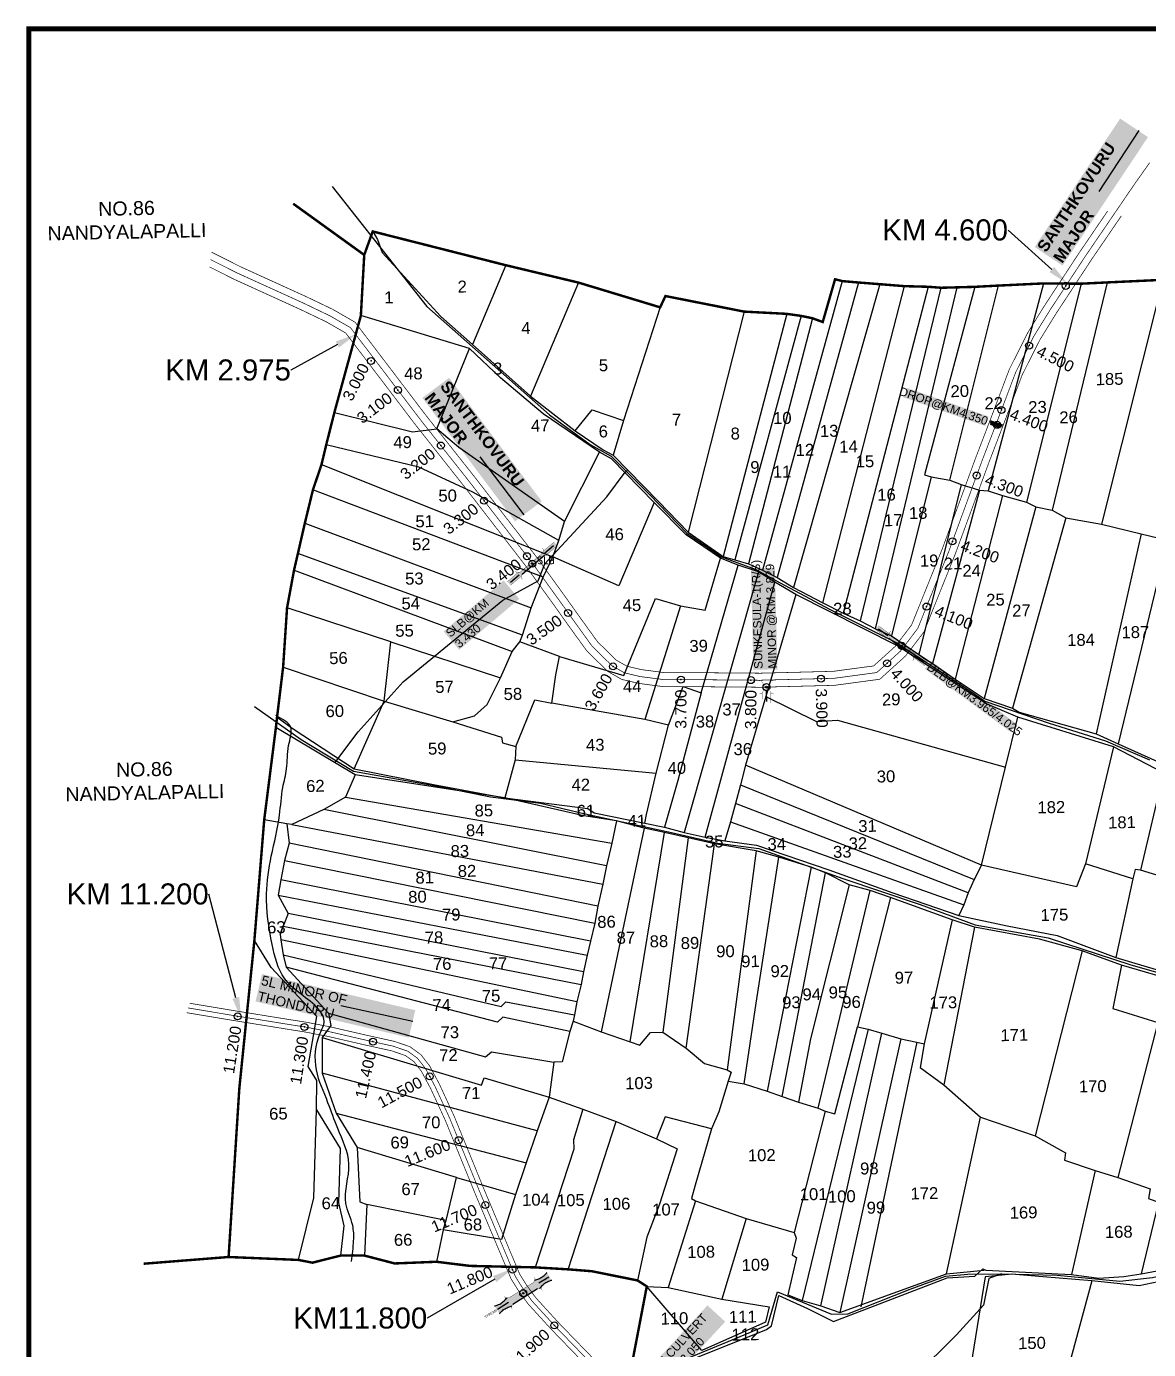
# Model space of a CAD drawing. Header units: inches. Extents: x 197015 to 222185, y 1618675 to 1626724.
# Drawn here: x 197015 to 198616, y 1621386 to 1623272 of the extents above; entities that cross this region are included whole.
import ezdxf
from ezdxf import colors
from ezdxf.entities.mleader import LeaderData, LeaderLine
from ezdxf.enums import TextEntityAlignment as Align
from ezdxf.math import Vec2, Vec3

# ---------------------------------------------------------------- set-up
doc = ezdxf.new("R2010")
doc.units = ezdxf.units.IN
doc.header["$LTSCALE"] = 15
doc.header["$MEASUREMENT"] = 0
doc.header["$PDMODE"] = 32
doc.header["$PDSIZE"] = 10
doc.linetypes.add('ACAD_ISO02W100', pattern=[15, 12, -3])
doc.linetypes.add('HIDDEN2', pattern=[0.1875, 0.125, -0.0625])
for name, color, linetype in [('CANAL1', 7, 'Continuous'), ('CHANAGE', 1, 'Continuous'), ('CS', 134, 'Continuous'), ('PLOT', 7, 'Continuous'), ('PLOT NO', 7, 'Continuous'), ('POINT', 2, 'Continuous'), ('RE REMARKS', 7, 'Continuous'), ('ROAD', 1, 'Continuous'), ('STREAM', 4, 'Continuous'), ('STRUCTURE', 5, 'Continuous'), ('text2', 7, 'Continuous'), ('VILLAGE BOUNDARY', 5, 'Continuous'), ('VILLAGE BOUNDRY', 5, 'Continuous'), ('VILLAGE STONES', 240, 'Continuous')]:
    doc.layers.add(name, color=color, linetype=linetype)
doc.styles.add('section', font='romant.shx', dxfattribs={"height": 2})
doc.styles.get("Standard").update_dxf_attribs({"font": 'arial.ttf'})
doc.dimstyles.get("Standard").update_dxf_attribs({"dimtxt": 0.18, "dimasz": 0.18, "dimexe": 0.18, "dimexo": 0.0625, "dimgap": 0.09, "dimtad": 0, "dimtih": 1, "dimtoh": 1, "dimdec": 4, "dimzin": 0, "dimdsep": 46, "dimtxsty": 'Standard', "dimcen": 0.09, "dimadec": 0, "dimazin": 0, "dimtfac": 1, "dimtdec": 4, "dimtofl": 0, "dimtmove": 0, "dimatfit": 3, "dimfxl": 1, "dimtolj": 1, "dimtzin": 0, "dimarcsym": 0})

# ---------------------------------------------------------------- blocks, each defined once
blk = doc.blocks.new('DROP')
h = blk.add_hatch()
h.set_pattern_fill('ANSI31', color=1, scale=10, angle=45)
h.set_pattern_definition([(90, (-324.4107, -25.7687), (-1.25, 0), [])])
h.paths.add_polyline_path([(-9.9, -4.3), (-13.8, 4.1), (13.8, 4.1), (10.2, -4.3)])
at = {"layer": 'STRUCTURE', "color": 5, "const_width": 0.49}
blk.add_lwpolyline([(-9.9, -4.3), (-13.8, 4.1), (13.8, 4.1), (10.2, -4.3), (-9.9, -4.3)], dxfattribs=at)
at = {"layer": 'STRUCTURE', "color": 5}
blk.add_circle((0, 0), 1.33, dxfattribs=at)
blk = doc.blocks.new('SP')
at = {"layer": 'STRUCTURE'}
h = blk.add_hatch(dxfattribs=at)
h.set_pattern_fill('DASH', color=256, scale=8, style=0)
edge = h.paths.add_edge_path()
edge.add_spline(control_points=[(769825.7, 1706742.1), (769825.3, 1706741.8), (769823.8, 1706740.8), (769820.9, 1706740.3), (769817, 1706739.7), (769811.4, 1706738.9), (769804, 1706739.7), (769798.4, 1706741), (769795.6, 1706741.6)], knot_values=[0, 0, 0, 0, 1.613557, 5.24513, 8.624976, 13.470124, 22.190216, 30.746377, 30.746377, 30.746377, 30.746377], degree=3, periodic=0)
edge.add_line((769795.6, 1706741.6), (769792.6, 1706739.6))
edge.add_line((769792.6, 1706739.6), (769732.6, 1706739.6))
edge.add_line((769732.6, 1706739.6), (769729.6, 1706741.6))
edge.add_spline(control_points=[(769729.6, 1706741.6), (769726.9, 1706740.9), (769721.3, 1706739.5), (769713.9, 1706738.5), (769708.3, 1706739.1), (769704.4, 1706739.6), (769701.5, 1706740), (769700, 1706741), (769699.5, 1706741.3)], knot_values=[0, 0, 0, 0, 8.556161, 17.276253, 22.121402, 25.501247, 29.13282, 30.746377, 30.746377, 30.746377, 30.746377], degree=3, periodic=0)
edge.add_line((769699.5, 1706741.3), (769699.5, 1706722.1))
edge.add_spline(control_points=[(769699.5, 1706722.1), (769700, 1706722.4), (769701.4, 1706723.4), (769704.3, 1706724), (769708.2, 1706724.5), (769713.8, 1706725.3), (769721.2, 1706724.5), (769726.8, 1706723.3), (769729.6, 1706722.6)], knot_values=[0, 0, 0, 0, 1.613557, 5.24513, 8.624976, 13.470124, 22.190216, 30.746377, 30.746377, 30.746377, 30.746377], degree=3, periodic=0)
edge.add_line((769729.6, 1706722.6), (769732.6, 1706724.6))
edge.add_line((769732.6, 1706724.6), (769792.6, 1706724.6))
edge.add_line((769792.6, 1706724.6), (769795.6, 1706722.6))
edge.add_spline(control_points=[(769795.6, 1706722.6), (769798.4, 1706723.3), (769803.9, 1706724.8), (769811.3, 1706725.8), (769817, 1706725.1), (769820.9, 1706724.7), (769823.8, 1706724.2), (769825.2, 1706723.3), (769825.7, 1706723)], knot_values=[0, 0, 0, 0, 8.556161, 17.276253, 22.121402, 25.501247, 29.13282, 30.746377, 30.746377, 30.746377, 30.746377], degree=3, periodic=0)
edge.add_line((769825.7, 1706723), (769825.7, 1706742.1))
h.paths.add_polyline_path([(769764.2, 1706732.1, -1), (769761.1, 1706732.1, -1)], flags=0)
h.paths.add_polyline_path([(769761.1, 1706732.1, 1), (769764.2, 1706732.1, 1)], flags=16)
at = {"layer": 'STRUCTURE', "const_width": 0.628}
for points in [[(769726.6, 1706747.6), (769726.6, 1706743.6), (769732.6, 1706739.6), (769792.6, 1706739.6), (769798.6, 1706743.6), (769798.6, 1706747.6)], [(769726.6, 1706716.6), (769726.6, 1706720.6), (769732.6, 1706724.6), (769792.6, 1706724.6), (769798.6, 1706720.6), (769798.6, 1706716.6)]]:
    blk.add_lwpolyline(points, dxfattribs=at)
at = {"layer": 'STRUCTURE', "color": 3}
blk.add_lwpolyline([(769732.6, 1706724.6), (769792.6, 1706724.6)], dxfattribs=at)
blk.add_lwpolyline([(769732.6, 1706724.6), (769792.6, 1706724.6)], dxfattribs=at)
at = {"layer": 'STRUCTURE', "color": 0}
blk.add_circle((769762.6, 1706732.1), 1.55, dxfattribs=at)
at = {"layer": 'STRUCTURE'}
for points in [[(769699.5, 1706741.3), (769700.9, 1706740.5), (769704.4, 1706739.6), (769707.8, 1706739.2), (769712.6, 1706738.8), (769721.3, 1706739.7), (769729.6, 1706741.6)], [(769825.7, 1706742.1), (769824.3, 1706741.3), (769820.8, 1706740.3), (769817.5, 1706739.8), (769812.7, 1706739.2), (769804, 1706739.9), (769795.6, 1706741.6)], [(769699.5, 1706722.1), (769700.9, 1706723), (769704.4, 1706724), (769707.7, 1706724.5), (769712.5, 1706725), (769721.2, 1706724.4), (769729.6, 1706722.6)], [(769825.7, 1706723), (769824.3, 1706723.8), (769820.8, 1706724.7), (769817.4, 1706725.1), (769812.6, 1706725.5), (769803.9, 1706724.6), (769795.6, 1706722.6)]]:
    blk.add_spline(points, degree=3, dxfattribs=at)
at = {"layer": 'STRUCTURE', "color": 0}
blk.add_text('STREAM', height=5, dxfattribs=at).set_placement((769684.3, 1706732.1), align=Align.MIDDLE_CENTER)
for points in [[(769727.4, 1706732.1), (769700.8, 1706732.1)], [(769824.4, 1706732.1), (769800.5, 1706732.1)]]:
    blk.add_leader(points, dimstyle='Standard', override={"dimasz": 10, "dimgap": 0.09, "dimtad": 0}, dxfattribs=at)
blk = doc.blocks.new('SLB')
at = {"layer": 'STRUCTURE'}
h = blk.add_hatch(dxfattribs=at)
h.set_pattern_fill('DOTS', color=6, scale=20, angle=320.3722, style=0)
h.set_pattern_definition([(320.372247934, (-159.4327, -72.9564), (1.2786241598, 0.5641323054), [0, -1.25])])
h.paths.add_polyline_path([(769699.5, 1706871.1), (769699.5, 1706861.1), (769729.1, 1706861.1), (769732.1, 1706863.1), (769792.1, 1706863.1), (769795.1, 1706861.1), (769824.7, 1706861.1), (769824.7, 1706871.1), (769795.1, 1706871.1), (769792.1, 1706869.1), (769732.1, 1706869.1), (769729.1, 1706871.1)])
at = {"layer": 'STRUCTURE', "color": 6, "const_width": 0.628}
for points in [[(769726.1, 1706877.1), (769726.1, 1706873.1), (769732.1, 1706869.1), (769792.1, 1706869.1), (769798.1, 1706873.1), (769798.1, 1706877.1)], [(769726.1, 1706855.1), (769726.1, 1706859.1), (769732.1, 1706863.1), (769792.1, 1706863.1), (769798.1, 1706859.1), (769798.1, 1706855.1)]]:
    blk.add_lwpolyline(points, dxfattribs=at)
at = {"layer": 'STRUCTURE', "color": 6, "linetype": 'ACAD_ISO02W100', "ltscale": 0.5, "const_width": 0.5}
for points in [[(769699.5, 1706871.1), (769729.1, 1706871.1)], [(769699.5, 1706861.1), (769729.1, 1706861.1)], [(769795.1, 1706871.1), (769824.7, 1706871.1)], [(769795.1, 1706861.1), (769824.7, 1706861.1)]]:
    blk.add_lwpolyline(points, dxfattribs=at)
at = {"layer": 'STRUCTURE', "color": 6}
blk.add_lwpolyline([(769732.1, 1706863.1), (769792.1, 1706863.1)], dxfattribs=at)
blk.add_lwpolyline([(769732.1, 1706863.1), (769792.1, 1706863.1)], dxfattribs=at)
at = {"layer": 'STRUCTURE', "color": 0}
blk.add_circle((769762.1, 1706866.1), 1.24, dxfattribs=at)
for points in [[(769703.8, 1706866), (769726.7, 1706866)], [(769818.6, 1706865.8), (769795.7, 1706865.8)]]:
    blk.add_leader(points, dimstyle='Standard', override={"dimasz": 10, "dimgap": 0.09, "dimtad": 0}, dxfattribs=at)
blk = doc.blocks.new('OT')
at = {"layer": 'STRUCTURE', "color": 190}
for points, const_width in [([(769751.4, 1706595.8), (769729.4, 1706595.8)], 0.5), ([(769751.4, 1706579), (769729.4, 1706579)], 0.5), ([(769775.2, 1706601.8), (769775.2, 1706597.8), (769769.2, 1706593.8), (769761.8, 1706593.8), (769754.4, 1706593.8), (769748.4, 1706597.8), (769748.4, 1706601.8)], 0.5), ([(769748.4, 1706573), (769748.4, 1706577), (769754.4, 1706581), (769761.8, 1706581), (769761.8, 1706581), (769761.8, 1706581), (769769.2, 1706581), (769775.2, 1706577), (769775.2, 1706573)], 0.5), ([(769761.8, 1706593.8), (769761.8, 1706581)], 2.5)]:
    blk.add_lwpolyline(points, dxfattribs=dict(at, const_width=const_width))
at = {"layer": 'STRUCTURE', "color": 0}
blk.add_circle((769761.8, 1706587.4), 1.87, dxfattribs=at)
blk.add_leader([(769732.6, 1706587.4), (769753.8, 1706587.4)], dimstyle='Standard', override={"dimasz": 10, "dimgap": 0.09, "dimtad": 0}, dxfattribs=at)

msp = doc.modelspace()

# ---------------------------------------------------------------- linework, layer by layer
at = {"layer": 'CANAL1', "color": 1, "linetype": 'HIDDEN2', "ltscale": 4, "const_width": 1}
for points in [[(197277.9, 1622939.6), (197316.1, 1622920.4), (197410.5, 1622877.5), (197448, 1622859.5), (197477.5, 1622842.6), (197578.3, 1622710.1), (197646.2, 1622624.2), (197736.5, 1622507.6), (197777.9, 1622450.2), (197797.9, 1622422.2), (197822.5, 1622388.1), (197850.7, 1622360.5), (197868.4, 1622350.4), (197890.9, 1622345.1), (197925, 1622340.7), (197977.6, 1622340.6), (198062.7, 1622339.9), (198167.4, 1622342.6), (198228.4, 1622350.8), (198262.3, 1622381.5), (198286.9, 1622413.7), (198302.8, 1622453.3), (198331.2, 1622523.7), (198378.8, 1622653.3), (198400, 1622708.6), (198426.7, 1622779.1), (198452.5, 1622830.4), (198475.8, 1622868), (198525.7, 1622944), (198596, 1623047), (198617.6, 1623077.5)], [(197245.8, 1621872.7), (197305.5, 1621862.7), (197391, 1621848.9), (197412.8, 1621845.5), (197446.3, 1621839.1), (197500.2, 1621826.6), (197538.3, 1621818.2), (197559.1, 1621811.1), (197573.1, 1621801), (197584.7, 1621786.1), (197598.1, 1621761), (197619.3, 1621715), (197661.9, 1621610.7), (197712.9, 1621489.6), (197722.9, 1621473.7), (197736.6, 1621454.8), (197770.2, 1621418.2), (197873, 1621312.2)]]:
    msp.add_lwpolyline(points, dxfattribs=at)
at = {"layer": 'CANAL1', "color": 200, "const_width": 1}
for points in [[(197276.5, 1622929.1), (197311.8, 1622911.4), (197406.3, 1622868.4), (197443.3, 1622850.7), (197470.7, 1622834.9), (197570.4, 1622703.9), (197638.4, 1622618), (197728.5, 1622501.6), (197769.7, 1622444.4), (197789.7, 1622416.3), (197814.9, 1622381.5), (197844.7, 1622352.4), (197864.7, 1622341), (197889.2, 1622335.3), (197924.3, 1622330.7), (197977.5, 1622330.6), (198062.8, 1622329.9), (198168.2, 1622332.6), (198232.8, 1622341.3), (198269.7, 1622374.7), (198295.7, 1622408.7), (198312.1, 1622449.6), (198340.5, 1622520.1), (198388.2, 1622649.8), (198409.4, 1622705.1), (198435.8, 1622775.1), (198461.3, 1622825.5), (198484.2, 1622862.6), (198534, 1622938.5), (198577.4, 1623002)], [(197279.4, 1622950.1), (197320.4, 1622929.5), (197414.7, 1622886.6), (197452.7, 1622868.4), (197484.2, 1622850.2), (197586.2, 1622716.2), (197654.1, 1622630.4), (197744.5, 1622513.6), (197786, 1622456.1), (197806, 1622428), (197830.1, 1622394.6), (197856.8, 1622368.5), (197872.1, 1622359.8), (197892.7, 1622355), (197925.6, 1622350.7), (197977.6, 1622350.6), (198062.7, 1622349.9), (198166.7, 1622352.6), (198224, 1622360.3), (198254.9, 1622388.3), (198278.1, 1622418.7), (198293.5, 1622457), (198321.9, 1622527.3), (198369.5, 1622656.9), (198390.7, 1622712.2), (198417.5, 1622783.1), (198443.8, 1622835.3), (198467.3, 1622873.3), (198517.4, 1622949.6), (198557.7, 1623008.7)], [(197243.7, 1621865.9), (197304.4, 1621855.8), (197389.9, 1621842), (197411.6, 1621838.6), (197444.9, 1621832.2), (197498.7, 1621819.8), (197536.4, 1621811.5), (197555.9, 1621804.8), (197568.2, 1621796), (197578.8, 1621782.3), (197591.9, 1621757.9), (197612.9, 1621712.3), (197655.4, 1621608), (197706.7, 1621486.4), (197717.1, 1621469.8), (197731.2, 1621450.4), (197765.1, 1621413.4), (197868, 1621307.3)], [(197248, 1621879.4), (197306.6, 1621869.6), (197392.1, 1621855.8), (197414, 1621852.4), (197447.7, 1621845.9), (197501.8, 1621833.5), (197540.2, 1621825), (197562.4, 1621817.4), (197578, 1621806.1), (197590.6, 1621789.9), (197604.4, 1621764.1), (197625.7, 1621717.8), (197668.4, 1621613.4), (197719.1, 1621492.9), (197728.7, 1621477.6), (197742.1, 1621459.3), (197775.3, 1621423), (197878, 1621317.1)]]:
    msp.add_lwpolyline(points, dxfattribs=at)
at = {"layer": 'CS', "color": 3}
for p in [(197316.5, 1621860.6), (197411.9, 1621845.6), (197509.6, 1621824.6), (197590.6, 1621775.1), (197631.9, 1621684.1), (197669.9, 1621591.6), (197708.7, 1621499.5), (197768.5, 1621420.1)]:
    msp.add_point(p, dxfattribs=at)
at = {"layer": 'PLOT'}
for points in [[(197509.3, 1622979.7), (197516.1, 1622968), (197522.9, 1622949.7), (197606.3, 1622858.2), (197651.7, 1622818.5), (197734.4, 1622744.7), (197797.9, 1622695.5), (197838.2, 1622668.2), (197852.5, 1622660.9), (197917.2, 1622594.8), (197959.1, 1622551.1), (198009.2, 1622516.4), (198026, 1622511.7), (198045.4, 1622505.9), (198065.2, 1622496.8), (198086.2, 1622486.2), (198109.4, 1622472.2), (198151.3, 1622450.1), (198180.4, 1622435.3), (198204.7, 1622424.5), (198226.7, 1622413.1), (198249.2, 1622403.1), (198288.5, 1622376.5), (198307.8, 1622363.6), (198340.3, 1622341.4), (198381.6, 1622314), (198421.8, 1622300), (198431.4, 1622294.5), (198541.4, 1622263.3), (198572.9, 1622249.4), (198652.4, 1622213.7)], [(197699, 1622931.6), (197651.7, 1622818.5)], [(197803.1, 1622906.7), (197734.4, 1622744.7)], [(198179.2, 1622908.9), (198065.2, 1622496.8)], [(198202.2, 1622906.9), (198086.2, 1622486.2)], [(198232.9, 1622904.5), (198109.4, 1622472.2)], [(198151.3, 1622450.1), (198267.8, 1622901.7)], [(198301.7, 1622900.8), (198180.4, 1622435.3)], [(198320, 1622899.4), (198204.7, 1622424.5)], [(198226.7, 1622413.1), (198343, 1622900)], [(198368.2, 1622900.7), (198296.6, 1622632.7)], [(198332.5, 1622624.9), (198402, 1622902.5)], [(198466.3, 1622905.6), (198387.1, 1622610.1)], [(198519.9, 1622905.2), (198441.8, 1622593.5)], [(198556.9, 1622907), (198478.6, 1622582.5)], [(198636.4, 1622910.7), (198549.2, 1622562.2)], [(197919.4, 1622871.5), (197867.3, 1622710.3), (197852.5, 1622660.9)], [(198039.2, 1622865.4), (197959.1, 1622551.1)], [(198100.3, 1622862.2), (198009.2, 1622516.4)], [(197482.8, 1622213.7), (197525.7, 1622310.1), (197535.3, 1622394.6), (197691.8, 1622343.2), (197708.4, 1622380.9), (197719, 1622394.4), (197723, 1622404), (197735.5, 1622443.1), (197752.7, 1622486.7), (197766.1, 1622515.6), (197774.7, 1622538.9), (197783, 1622566.3), (197832.6, 1622664.9), (197752.3, 1622719.9), (197691.8, 1622771), (197647.6, 1622812.9), (197492.4, 1622859.7)], [(198120.4, 1622859.3), (198026, 1622511.7)], [(198136.5, 1622856), (198045.4, 1622505.9)], [(197783, 1622566.3), (197632, 1622671.8), (197601, 1622698.1), (197647.6, 1622812.9)], [(197454.6, 1622721.6), (197566, 1622693.8), (197601, 1622698.1)], [(197797.9, 1622695.5), (197822.6, 1622725.3), (197867.3, 1622710.3)], [(197774.7, 1622538.9), (197652.3, 1622607.9), (197575.2, 1622643.6), (197443, 1622675.6)], [(198377.7, 1622076.2), (198412.1, 1622216.1), (198429.7, 1622287.3), (198384.8, 1622306.3), (198257, 1622389.4), (198112.8, 1622462.2), (198082.9, 1622479.9), (198059.5, 1622494.5), (198030.5, 1622504), (198005.5, 1622514.1), (197956.6, 1622547.2), (197910.6, 1622593.2), (197850, 1622655.3), (197832.6, 1622664.9)], [(197436.2, 1622647.2), (197766.1, 1622515.6)], [(198305.8, 1622629.9), (198249.2, 1622403.1)], [(198348.9, 1622618.7), (198288.5, 1622376.5)], [(198296.6, 1622632.7), (198305.8, 1622629.9), (198332.5, 1622624.9), (198348.9, 1622618.7), (198374.8, 1622610.7), (198387.1, 1622610.1), (198407.9, 1622603), (198441.8, 1622593.5), (198455.3, 1622586.9), (198478.6, 1622582.5), (198498.2, 1622571.6), (198549.2, 1622562.2), (198605.8, 1622548.4), (198643.3, 1622539.4)], [(197752.7, 1622486.7), (197424, 1622611.3)], [(198374.8, 1622610.7), (198307.8, 1622363.6)], [(198407.9, 1622603), (198340.3, 1622341.4)], [(197910.6, 1622593.2), (197860.5, 1622474.4), (197766.1, 1622515.6)], [(198455.3, 1622586.9), (198381.6, 1622314)], [(197412.5, 1622563.9), (197735.5, 1622443.1)], [(198498.2, 1622571.6), (198421.8, 1622300)], [(198605.8, 1622548.4), (198541.4, 1622263.3)], [(198643.3, 1622539.4), (198572.9, 1622249.4)], [(197723, 1622404), (197402.6, 1622520.7)], [(197775.7, 1622373.6), (197867.6, 1622346.7), (197912.6, 1622456.4), (197948.5, 1622446), (197983.6, 1622439.7), (198005.5, 1622514.1)], [(197897.7, 1622136), (197899.7, 1622148.6), (197913.6, 1622207.2), (197931.4, 1622275.9), (197952, 1622331.1), (197977.8, 1622321.7), (198030.5, 1622504)], [(197397.1, 1622497), (197708.4, 1622380.9)], [(198059.5, 1622494.5), (197953.4, 1622122.8)], [(197983.6, 1622116.3), (198082.9, 1622479.9)], [(198112.8, 1622462.2), (198070, 1622316.5), (198041.2, 1622218.7), (198033.8, 1622190.7), (198026.9, 1622164.1), (198019.7, 1622138), (198011.6, 1622111)], [(197535.3, 1622394.6), (197387.1, 1622443.1)], [(197948.5, 1622446), (197897.4, 1622283.8)], [(197713.7, 1622245.4), (197740.6, 1622312), (197764.8, 1622307.3), (197770.4, 1622347.7), (197775.7, 1622373.6), (197719, 1622394.4)], [(197381.5, 1622358.7), (197525.7, 1622310.1), (197623.6, 1622280.6), (197693, 1622258.6), (197694.5, 1622250.7), (197713.7, 1622245.4), (197712.7, 1622226.2), (197697.8, 1622172.3)], [(197623.6, 1622280.6), (197654.4, 1622289.1), (197672.6, 1622305.3), (197691.8, 1622343.2)], [(197977.8, 1622321.7), (197944.5, 1622196.9), (197925.5, 1622130.6)], [(198070, 1622316.5), (198142.4, 1622280.8), (198172.2, 1622283.1), (198412.1, 1622216.1)], [(197931.4, 1622275.9), (197897.4, 1622283.8), (197764.8, 1622307.3)], [(197372.8, 1622287), (197394.4, 1622271.6), (197482.8, 1622213.7), (197595.8, 1622191.4), (197697.8, 1622172.3), (197816.3, 1622157.1), (197825.2, 1622150.9), (197897.7, 1622136), (197925.5, 1622130.6), (197953.4, 1622122.8), (197983.6, 1622116.3), (198011.6, 1622111), (198056.9, 1622104.5), (198160, 1622069.6), (198251.5, 1622037), (198345.6, 1622004.6), (198414.3, 1621989.7), (198485.6, 1621975.9), (198569.5, 1621944.4), (198666.8, 1621915.7)], [(199149, 1621970.8), (198954.6, 1622056.7), (198851, 1622115.1), (198800.9, 1622133.2), (198637.6, 1622207.9), (198565.9, 1622245.1), (198429.7, 1622287.3)], [(198789.8, 1621872.1), (198577.4, 1621933.8), (198521.4, 1621954.3), (198460.4, 1621970.7), (198367.9, 1621987.8), (198336, 1621998.1), (198248.1, 1622030.2), (198219.2, 1622040.3), (198189.2, 1622048.4), (198155.3, 1622065.1), (198134.9, 1622073.4), (198088.9, 1622087.4), (198056.2, 1622096.8), (197997, 1622106.4), (197959.1, 1622115), (197925.7, 1622122.8), (197896.4, 1622129), (197857.1, 1622139.2), (197810.4, 1622146.6), (197697.8, 1622172.3), (197484.3, 1622204.8), (197371.2, 1622272.6)], [(198565.9, 1622245.1), (198526.3, 1622078.3)], [(197712.7, 1622226.2), (197913.6, 1622207.2)], [(197484.3, 1622204.8), (197470.7, 1622173.1), (197439.7, 1622155.4), (197393.7, 1622134.4), (197386.6, 1622135), (197354.5, 1622140.8)], [(198377.7, 1622076.2), (198041.2, 1622218.7)], [(198637.6, 1622207.9), (198604.8, 1622069.2)], [(198033.8, 1622190.7), (198367.3, 1622055.9)], [(197470.7, 1622173.1), (197850.4, 1622107.4)], [(198359, 1622037), (198026.9, 1622164.1)], [(197842.9, 1622075.4), (197439.7, 1622155.4)], [(197386.6, 1622135), (197390, 1622107.6), (197383.4, 1622083.1), (197378.2, 1622055.5), (197374.2, 1622033.4), (197388.6, 1622007.5), (197381.4, 1621989.1), (197377.1, 1621978), (197378.4, 1621969.7), (197381.4, 1621948.6), (197385.6, 1621930.6), (197446.2, 1621865.1), (197449.7, 1621847.7), (197437, 1621830.5), (197437.4, 1621779.8), (197457.1, 1621722.5), (197487.2, 1621673.7), (197490.8, 1621596.1), (197501.1, 1621592.3), (197497.6, 1621519.6)], [(197393.7, 1622134.4), (197837.5, 1622049)], [(197857.1, 1622139.2), (197850.4, 1622107.4), (197842.9, 1622075.4), (197837.5, 1622049), (197830.6, 1622017.7), (197826.3, 1621993.6), (197820, 1621967.7), (197815.1, 1621948.1), (197809.9, 1621924.3), (197806.5, 1621906.2), (197800.7, 1621881.3), (197797.4, 1621862.8), (197795.2, 1621853.9), (197790.7, 1621839.3), (197779.5, 1621795.7), (197767.9, 1621795.4), (197760.8, 1621745.5), (197743.8, 1621697.6), (197728.1, 1621651.8), (197712.9, 1621606.5), (197693.2, 1621542.7), (197609.9, 1621556.1), (197600.3, 1621510.8)], [(197896.4, 1622129), (197835.4, 1621838.6)], [(198019.7, 1622138), (198352.4, 1622019.5)], [(197830.6, 1622017.7), (197390, 1622107.6)], [(197876.4, 1621824.4), (197925.7, 1622122.8)], [(197959.1, 1622115), (197923.3, 1621837.9)], [(197956.3, 1621815.5), (197993.9, 1622085.2), (197997, 1622106.4)], [(198056.2, 1622096.8), (198015.2, 1621784.6)], [(197383.4, 1622083.1), (197826.3, 1621993.6)], [(198039.3, 1621764.4), (198056.4, 1621879.7), (198088.9, 1622087.4)], [(198134.9, 1622073.4), (198072, 1621753.8)], [(199169.4, 1621887.7), (199022.4, 1621931.7), (198983.5, 1621944.7), (198964.9, 1621967.7), (198933, 1621978.7), (198932.8, 1621987.4), (198863.1, 1621987.2), (198821.2, 1622002.8), (198604.8, 1622069.2), (198596.8, 1622069.9), (198593.8, 1622056.9), (198526.3, 1622078.3), (198513.5, 1622045.5), (198377.7, 1622076.2), (198367.3, 1622055.9), (198359, 1622037), (198352.4, 1622019.5), (198345.6, 1622004.6)], [(197820, 1621967.7), (197378.2, 1622055.5)], [(198093.4, 1621746.4), (198155.3, 1622065.1)], [(198593.8, 1622056.9), (198569.5, 1621944.4)], [(197374.2, 1622033.4), (197815.1, 1621948.1)], [(198189.2, 1622048.4), (198133.9, 1621828.8), (198116.6, 1621738.5)], [(198144.7, 1621729.9), (198219.2, 1622040.3)], [(198248.1, 1622030.2), (198201.1, 1621845.7)], [(197809.9, 1621924.3), (197388.6, 1622007.5)], [(198336, 1621998.1), (198296.1, 1621821.3)], [(197377.1, 1621978), (197381.4, 1621989.1), (197806.5, 1621906.2)], [(198367.9, 1621987.8), (198324, 1621763.1)], [(197403.5, 1621513.4), (197425.1, 1621602), (197429.1, 1621727.4), (197429.6, 1621769.2), (197417.4, 1621789.1), (197429.8, 1621860.3), (197364.6, 1621930.5), (197340.5, 1621969)], [(197800.7, 1621881.3), (197378.4, 1621969.7)], [(197381.4, 1621948.6), (197692.4, 1621874.9), (197699.4, 1621881.6), (197797.4, 1621862.8)], [(198521.4, 1621954.3), (198454.3, 1621690.5)], [(197790.7, 1621839.3), (197694.7, 1621859.6), (197687.2, 1621852.3), (197385.6, 1621930.6)], [(198577.4, 1621933.8), (198565.4, 1621871.8), (198629.2, 1621851.8), (198696.2, 1621835.4), (198775.8, 1621813.5), (198819.4, 1621798.9), (198833.1, 1621861.4)], [(197446.2, 1621865.1), (197670.3, 1621803), (197678.9, 1621810.3), (197767.9, 1621795.4)], [(197795.2, 1621853.9), (197835.4, 1621838.6), (197876.4, 1621824.4), (197890.6, 1621819.8), (197905.5, 1621837.7), (197923.3, 1621837.9), (197956.3, 1621815.5), (197982.8, 1621793.3), (198015.2, 1621784.6), (198020.9, 1621780.9), (198016.2, 1621768.1), (198039.3, 1621764.4), (198072, 1621753.8), (198093.4, 1621746.4), (198116.6, 1621738.5), (198144.7, 1621729.9), (198154.9, 1621725.4), (198168.4, 1621721.9), (198201.1, 1621845.7), (198215.9, 1621842.3), (198235.8, 1621836.8), (198262.9, 1621828.6), (198285.4, 1621823.9), (198296.1, 1621821.3), (198290.5, 1621787.9), (198324, 1621763.1), (198376.3, 1621717.1), (198454.3, 1621690.5), (198497.6, 1621666.2), (198496, 1621655.6), (198540.2, 1621640.7), (198572.5, 1621631), (198618.2, 1621615), (198616.1, 1621601), (198630.4, 1621595.8), (198605.4, 1621493.5), (198743.2, 1621519.3)], [(198629.2, 1621851.8), (198572.5, 1621631)], [(197437, 1621830.5), (197664.6, 1621762.4), (197668.4, 1621773.2), (197760.8, 1621745.5)], [(198215.9, 1621842.3), (198121.9, 1621455.7)], [(198148.4, 1621448.1), (198235.8, 1621836.8)], [(198262.9, 1621828.6), (198175.7, 1621438.6)], [(198285.4, 1621823.9), (198205.5, 1621446.5)], [(197743.8, 1621697.6), (197437.4, 1621779.8)], [(198016.2, 1621768.1), (198002.9, 1621724.4), (197992.7, 1621700.5), (197969.5, 1621620.2), (197964.1, 1621601.2), (197970, 1621597.7), (197930.6, 1621474.2)], [(199169.2, 1621754.1), (199122.8, 1621692.9), (199059.4, 1621628.9), (198997.4, 1621585.6), (198899.7, 1621535.1), (198872.6, 1621526.2), (198741.9, 1621510.2), (198669.6, 1621491.2), (198666.2, 1621489.8), (198602.9, 1621476.5), (198535.3, 1621483.5), (198465.3, 1621489.2), (198421, 1621492.9), (198383.2, 1621489.5), (198360.1, 1621347.9)], [(197760.8, 1621745.5), (197809.1, 1621728.4), (197856.8, 1621710.8), (197914.1, 1621686.1), (197943.8, 1621671.7), (197918.6, 1621593.1), (197900.6, 1621545.7), (197887, 1621484.2)], [(197429.1, 1621727.4), (197462.7, 1621672.5), (197460.4, 1621594.7), (197468.3, 1621562.1), (197463.5, 1621519.6)], [(197457.1, 1621722.5), (197728.1, 1621651.8)], [(197809.1, 1621728.4), (197795.9, 1621684.4), (197796.2, 1621671.1), (197740.9, 1621502.8)], [(197992.7, 1621700.5), (197926.3, 1621717.3), (197914.1, 1621686.1)], [(198154.9, 1621725.4), (198110.6, 1621552.6)], [(198327.9, 1621493.5), (198376.3, 1621717.1)], [(197788.1, 1621500), (197856.8, 1621710.8)], [(197628.8, 1621630.9), (197487.2, 1621673.7)], [(198540.2, 1621640.7), (198506.1, 1621492.7)], [(197614.3, 1621569.8), (197628.8, 1621630.9), (197712.9, 1621606.5)], [(197609.9, 1621556.1), (197614.3, 1621569.8), (197501.1, 1621592.3)], [(197970, 1621597.7), (198042.3, 1621572.6), (198110.6, 1621552.6), (198113.3, 1621544.5), (198107.6, 1621520.7), (198114.1, 1621517), (198101.5, 1621463.5), (198121.9, 1621455.7), (198148.4, 1621448.1), (198175.7, 1621438.6), (198327.9, 1621493.5), (198381.5, 1621498.7)], [(198042.3, 1621572.6), (198007.2, 1621457.3)], [(197920.1, 1621353.8), (198071.2, 1621414.1), (198078, 1621419.5), (198088.5, 1621462.6), (198129.7, 1621444.1), (198166.7, 1621425.8), (198328.7, 1621487.7), (198368.1, 1621490.3), (198379.8, 1621500.7), (198384.2, 1621499), (198506.1, 1621492.7), (198545, 1621487.4), (198580.8, 1621490), (198605.4, 1621493.5)], [(197979, 1621384.4), (197900.3, 1621475.7), (197930.6, 1621474.2), (198007.2, 1621457.3), (198074.8, 1621446.4), (198069.5, 1621424.5), (197979, 1621384.4)], [(198535.3, 1621483.5), (198488.8, 1621311.6)]]:
    msp.add_lwpolyline(points, dxfattribs=at)
at = {"layer": 'POINT'}
for p in [(197507, 1622795, 41), (198400, 1622704, 47), (197737, 1622506, 44), (198264, 1622389, 46), (198071, 1622330, 45), (197724, 1621466, 110)]:
    msp.add_point(p, dxfattribs=at)
at = {"layer": 'ROAD'}
for points in [[(197451.4, 1623043.9), (197586.6, 1622872.8), (197761.4, 1622718.1), (197819.3, 1622676.1), (197849.7, 1622659.5), (197904.5, 1622604.3), (197957.3, 1622549.6), (198006.7, 1622515.6), (198055.1, 1622498.4), (198089.8, 1622479.3), (198161.9, 1622440.7), (198256.3, 1622393.8), (198359.9, 1622325.5), (198382.7, 1622310), (198474.5, 1622278.6), (198554.5, 1622253.6), (198617.3, 1622226.4)], [(197455.4, 1622221.9), (197488.6, 1622266.4), (197552.6, 1622337.5), (197694.7, 1622453.8), (197745.1, 1622481.7), (197754.7, 1622506), (197843.3, 1622601.4), (197869.5, 1622636.6), (197872.3, 1622639.1)], [(197340.5, 1622302.2), (197407, 1622255.6), (197482, 1622210.2), (197604.8, 1622188.4), (197677.3, 1622173.7), (197748.7, 1622164.7), (197812.6, 1622149.2), (197935.7, 1622123), (198001.7, 1622107.8), (198060, 1622099.8), (198180.1, 1622057.4), (198290.3, 1622020.3), (198368.7, 1621991.1), (198473, 1621972.6), (198590.8, 1621934), (198742.6, 1621890.8), (198949.2, 1621834), (199054.1, 1621812.1), (199104.9, 1621831.7), (199155.9, 1621819.8), (199215.2, 1621807.1)], [(197860.7, 1621308.9), (197920.6, 1621357.5), (198030.2, 1621402.6), (198072.9, 1621420.8), (198086.9, 1621467.9), (198163.6, 1621436), (198187.1, 1621436.5), (198275.9, 1621471.6), (198326.3, 1621490.1), (198358.4, 1621493), (198406.3, 1621493.8), (198485.7, 1621491.7), (198575, 1621483.3), (198621.8, 1621488.2), (198744.9, 1621515.9), (198847.2, 1621527.9), (198887.8, 1621534.1), (198972.8, 1621575.8), (199047.5, 1621622.3), (199116.2, 1621692.7), (199186, 1621769.7), (199267.9, 1621872.7)], [(198406.3, 1621493.8), (198388.5, 1621486.9), (198380.5, 1621448.8), (198342.3, 1621406.4), (198282.4, 1621347.4), (198169, 1621343.3), (198017.1, 1621127.3), (197977.4, 1621045.7), (197933.3, 1621024.1), (197839.9, 1621007.9)]]:
    msp.add_lwpolyline(points, dxfattribs=at)
at = {"layer": 'STREAM'}
msp.add_spline([(197478.8, 1621511.3), (197482.1, 1621540.8), (197480.7, 1621562.7), (197471, 1621593.9), (197475.4, 1621649.9), (197459.3, 1621701), (197445.5, 1621737.6), (197429.1, 1621784.2), (197434.4, 1621836.6), (197440, 1621854.1), (197429.6, 1621873.4), (197403.7, 1621894.8), (197383.8, 1621914.4), (197365.8, 1621962.9), (197357.8, 1622035.4), (197364.6, 1622088.9), (197376.4, 1622147.6), (197381.1, 1622187.1), (197386.5, 1622213.7), (197389.3, 1622246.7), (197392.3, 1622272.9), (197370.9, 1622289.4)], degree=3, dxfattribs=at)
at = {"layer": 'text2', "color": 3}
for p in [(198498.1, 1622902.1), (198445.8, 1622816.9), (197545.2, 1622753.5), (198406.3, 1622725.2), (197606.5, 1622674.5), (198370.9, 1622631.7), (197668.2, 1622595.8), (198336.4, 1622537.8), (197729.4, 1622516.7), (198299.4, 1622444.9), (197788.1, 1622435.8), (197852.2, 1622359.6), (198243.2, 1622364.1), (197948.9, 1622340.7), (198048.9, 1622340), (198148.9, 1622342.1)]:
    msp.add_point(p, dxfattribs=at)
at = {"layer": 'VILLAGE BOUNDARY', "const_width": 3.5}
for points in [[(197395.9, 1623019.2), (197497.2, 1622946.2), (197509.3, 1622979.7), (197699, 1622931.6), (197803.1, 1622906.7), (197919.4, 1622871.5), (197926.9, 1622887.6), (198039.2, 1622865.4), (198100.3, 1622862.2), (198120.4, 1622859.3), (198136.5, 1622856), (198151.3, 1622850.6), (198168.9, 1622911.5), (198179.2, 1622908.9), (198202.2, 1622906.9), (198232.9, 1622904.5), (198267.8, 1622901.7), (198301.7, 1622900.8), (198320, 1622899.4), (198343, 1622900), (198368.2, 1622900.7), (198402, 1622902.5), (198466.3, 1622905.6), (198519.9, 1622905.2), (198556.9, 1622907), (198636.4, 1622910.7)], [(197878.9, 1621363.9), (197900.3, 1621475.7), (197887, 1621484.2), (197822, 1621497.3), (197788.1, 1621500), (197740.9, 1621502.8), (197648.1, 1621504.9), (197600.3, 1621510.8), (197540.6, 1621508.4), (197497.6, 1621519.6), (197481.2, 1621519.9), (197463.5, 1621519.6), (197423.3, 1621509.5), (197403.5, 1621513.4), (197303.7, 1621517.6), (197182.5, 1621508), (197303.7, 1621517.6), (197319, 1621758), (197340.5, 1621969), (197354.5, 1622140.8), (197371.2, 1622272.6), (197372.8, 1622287), (197381.5, 1622358.7), (197387.1, 1622443.1), (197397.1, 1622497), (197402.6, 1622520.7), (197412.5, 1622563.9), (197424, 1622611.3), (197436.2, 1622647.2), (197443, 1622675.6), (197454.6, 1622721.6), (197492.4, 1622859.7), (197497.2, 1622946.2)]]:
    msp.add_lwpolyline(points, dxfattribs=at)
at = {"layer": 'VILLAGE BOUNDRY', "const_width": 7}
msp.add_lwpolyline([(197018.8, 1623268.4), (202146.5, 1623268.4), (202146.5, 1619496.9), (197018.8, 1619496.9)], close=True, dxfattribs=at)

# ---------------------------------------------------------------- block references
at = {"xscale": 0.7, "yscale": 0.7, "zscale": 0.7, "rotation": 341.0167126039066}
msp.add_blockref('DROP', (198398.6, 1622704.7), dxfattribs=at)
at = {"layer": 'STRUCTURE', "color": 0}
for name, p, xscale, yscale, zscale, rotation in [('SLB', (559508.2, 362734.2, 44), 0.6999999999999998, 0.6999999999999998, 0.6999999999999998, 40.29699677433614), ('SLB', (-943023.7, 977900.1, 46), 0.7, 0.7, 0.7, 323.7279714467921), ('OT', (1404886.3, 1111415.1, 45), 0.7, 0.7, 0.7, 91.33215095688972), ('SP', (376884.7, 323166.6, 110), 0.7, 0.7, 0.7, 32.13310171748322)]:
    msp.add_blockref(name, p, dxfattribs=dict(at, xscale=xscale, yscale=yscale, zscale=zscale, rotation=rotation))

# ---------------------------------------------------------------- texts
at = {"layer": 'CHANAGE'}
for s, rotation, p in [('4.500', 333.2244, (198458.3, 1622810.6)), ('4.400', 339.2871, (198419.4, 1622720.3)), ('4.300', 339.8174, (198384, 1622626.9)), ('4.200', 339.8174, (198349.5, 1622533)), ('4.100', 338.0921, (198312.4, 1622439.7)), ('4.000', 312.1652, (198252.6, 1622353.8)), ('3.900', 271.4588, (198149.2, 1622328.1))]:
    msp.add_text(s, height=16, rotation=rotation, dxfattribs=at).set_placement(p, align=Align.MIDDLE_LEFT)
for s, rotation, p in [('3.000', 63.1839, (197497.8, 1622790)), ('3.100', 37.2708, (197534.1, 1622745)), ('3.200', 38.3508, (197595.5, 1622665.8)), ('3.300', 37.7293, (197657.1, 1622587.2)), ('3.400', 37.7293, (197718.3, 1622508.1)), ('3.500', 35.4479, (197776.7, 1622427.7)), ('3.600', 60.3775, (197845.3, 1622347.4)), ('3.700', 89.8806, (197948.9, 1622326.7)), ('3.800', 89.5138, (198048.8, 1622326)), ('11.200', 80.8649, (197314.3, 1621846.8)), ('11.300', 81.0431, (197409.7, 1621831.8)), ('11.400', 77.5046, (197506.6, 1621810.9)), ('11.500', 28.0788, (197578.2, 1621768.5)), ('11.600', 22.1973, (197619, 1621678.9)), ('11.700', 22.8447, (197657, 1621586.2)), ('11.800', 22.8447, (197679.2, 1621497.8)), ('11.900', 42.4806, (197758.2, 1621410.6))]:
    msp.add_text(s, height=16, rotation=rotation, dxfattribs=at).set_placement(p, align=Align.MIDDLE_RIGHT)
at = {"layer": 'PLOT NO'}
for s, p in [('2', (197637, 1622901.1)), ('1', (197532.4, 1622885.7)), ('4', (197727.9, 1622842.1)), ('48', (197567.3, 1622777.2)), ('3', (197687.7, 1622784.2)), ('5', (197838.4, 1622788.9)), ('185', (198560.5, 1622769.3)), ('20', (198346.8, 1622752.1)), ('22', (198395.3, 1622734.9)), ('23', (198457.7, 1622729.4)), ('47', (197748.3, 1622703)), ('7', (197942.8, 1622711.5)), ('10', (198093.7, 1622713.7)), ('26', (198502, 1622714.8)), ('6', (197838.2, 1622694.6)), ('8', (198026.5, 1622691.6)), ('13', (198160.5, 1622695.4)), ('49', (197552, 1622679.2)), ('12', (198125.8, 1622668.3)), ('14', (198188, 1622673)), ('15', (198211.5, 1622651.9)), ('9', (198054.6, 1622643.8)), ('11', (198093.3, 1622637.2)), ('50', (197616.2, 1622603.1)), ('16', (198242.3, 1622604.5)), ('18', (198287.5, 1622578.4)), ('51', (197583.4, 1622566.5)), ('17', (198251.8, 1622568.1)), ('52', (197578.6, 1622533.7)), ('46', (197854.4, 1622548)), ('19', (198303.1, 1622510.4)), ('21', (198337.1, 1622506.3)), ('24', (198363.7, 1622496.1)), ('53', (197568.7, 1622484.8)), ('54', (197563.5, 1622449.4)), ('45', (197879.1, 1622446.8)), ('28', (198179.4, 1622441.9)), ('25', (198397.7, 1622454.8)), ('27', (198434.8, 1622439.3)), ('55', (197554.7, 1622410.5)), ('187', (198597.3, 1622408.5)), ('39', (197974.3, 1622388.9)), ('184', (198519.8, 1622397.4)), ('56', (197460.4, 1622371.5)), ('57', (197611.7, 1622330.5)), ('44', (197879.5, 1622331.2)), ('58', (197709.3, 1622320.3)), ('29', (198249, 1622312.5)), ('60', (197455.2, 1622295.9)), ('37', (198021.3, 1622298.3)), ('38', (197983.3, 1622281)), ('59', (197601.3, 1622242.5)), ('43', (197826.8, 1622247.8)), ('36', (198037.2, 1622241.7)), ('40', (197943.2, 1622214.9)), ('30', (198241.6, 1622202.8)), ('62', (197427.5, 1622189.2)), ('42', (197806.2, 1622190.9)), ('182', (198477.4, 1622158.9)), ('85', (197667.8, 1622154.2)), ('61', (197813.5, 1622153.8)), ('41', (197886.2, 1622139.5)), ('181', (198578.2, 1622137.3)), ('84', (197655.5, 1622126.1)), ('31', (198215.2, 1622132.1)), ('35', (197996.5, 1622109.9)), ('34', (198085.7, 1622106.3)), ('32', (198201.4, 1622107.4)), ('83', (197633.6, 1622096.4)), ('33', (198179.2, 1622095.3)), ('82', (197643.8, 1622068)), ('81', (197583.4, 1622058.6)), ('80', (197573.1, 1622031.2)), ('79', (197621.3, 1622005.7)), ('175', (198481.8, 1622005.4)), ('63', (197371.8, 1621987.7)), ('86', (197842.8, 1621995.5)), ('78', (197596.7, 1621973.2)), ('87', (197870.5, 1621972.9)), ('88', (197917.6, 1621967.8)), ('89', (197961.9, 1621965.3)), ('90', (198012.5, 1621953.5)), ('76', (197608.4, 1621935.4)), ('77', (197688.1, 1621936.3)), ('91', (198048.2, 1621939.2)), ('92', (198090, 1621925.2)), ('97', (198267.2, 1621915.9)), ('94', (198135.6, 1621892.1)), ('95', (198173, 1621894.9)), ('74', (197607.6, 1621876.8)), ('75', (197678.1, 1621889.9)), ('93', (198106.6, 1621880.6)), ('96', (198192.4, 1621881.1)), ('173', (198323.3, 1621880.4)), ('73', (197619.3, 1621838)), ('171', (198424.6, 1621834.1)), ('72', (197617.3, 1621805.3)), ('103', (197889.2, 1621765.5)), ('170', (198536.5, 1621761)), ('71', (197649.9, 1621751.4)), ('65', (197374.7, 1621722)), ('70', (197592.7, 1621709.5)), ('69', (197547.8, 1621680.9)), ('102', (198064.3, 1621662.8)), ('98', (198217.8, 1621643.9)), ('67', (197563.4, 1621614.4)), ('172', (198296.3, 1621608.4)), ('64', (197449.5, 1621594.3)), ('104', (197742.2, 1621599.3)), ('105', (197791.9, 1621598.6)), ('106', (197857, 1621593.4)), ('101', (198138.3, 1621607.2)), ('100', (198178.5, 1621604)), ('107', (197927.8, 1621585.3)), ('99', (198227.2, 1621588)), ('169', (198437.8, 1621581)), ('68', (197652.2, 1621563.8)), ('168', (198573.6, 1621553.4)), ('66', (197552.7, 1621542.1)), ('108', (197977.8, 1621524.9)), ('109', (198055.4, 1621506.5)), ('110', (197939.7, 1621430.1)), ('111', (198037.2, 1621432.4)), ('112', (198041, 1621407.2)), ('150', (198449.8, 1621395))]:
    msp.add_text(s, height=17, rotation=1.2017, dxfattribs=at).set_placement(p, align=Align.MIDDLE_CENTER)
at = {"layer": 'PLOT NO', "color": 1, "char_height": 20, "width": 221.67, "attachment_point": 2, "rotation": 1.2017}
for insert in [(197157.8, 1623022.6), (197183.3, 1622222.9)]:
    msp.add_mtext('NO.86 NANDYALAPALLI', dxfattribs=dict(at, insert=insert))
at = {"layer": 'POINT', "style": 'section'}
msp.add_text(' SLB', height=10, dxfattribs=at).set_placement((197737, 1622506, 44))
at = {"layer": 'STRUCTURE', "color": 5, "attachment_point": 1, "bg_fill": 1, "box_fill_scale": 1.1, "bg_fill_color": 7, "bg_fill_true_color": 16777215, "bg_fill_transparency": 0}
for s, insert, char_height, width, rotation in [('{\\fArial|b1|i0|c0|p34;\\C1;SANTHKOVURU MAJOR}', (198456, 1622957.9), 16.64, 216.744, 56.3631), ('{\\fArial|b1|i0|c0|p34;\\C1;SANTHKOVURU MAJOR}', (197618, 1622768.7), 16.64, 216.744, 306.8811), ('\\pi-9.57554;DROP@KM4.350', (198272.3, 1622755.1), 12, 120.877, 340.729), ('SUNKESULA-1(R/S)\\PMINOR @KM 3.829', (198053.6, 1622355.9), 12, 142.157, 91.4588), ('SLB@KM 3.430', (197612.2, 1622409.4, 44), 12, 109.795, 40.297), ('DLB@KM3.965/4.025', (198305.7, 1622365.9, 46), 12, 149.218, 323.728), ('{\\C1;5L MINOR OF \\PTHONDURU}', (197352.4, 1621919.3, -19), 14, 221.827, 346.7309), ('PIPE CULVERT @KM12.050', (197896.8, 1621349.3, 105), 12, 132.888, 47.3067)]:
    msp.add_mtext(s, dxfattribs=dict(at, insert=insert, char_height=char_height, width=width, rotation=rotation))

# ---------------------------------------------------------------- leaders
at = {"layer": 'RE REMARKS', "color": 1}
for points in [[(198602.4, 1623123.5, -19), (198545.4, 1623036.6, -19)], [(198602.4, 1623123.5, -19), (198545.4, 1623036.6, -19)], [(197725.3, 1622575.5, -19), (197662.4, 1622658.2, -19)], [(197566.4, 1621853.4, -19), (197463.9, 1621875.6, -19)]]:
    msp.add_leader(points, dimstyle='Standard', override={"dimasz": 45}, dxfattribs=at)
at = {"layer": 'VILLAGE STONES', "color": 1}
ml = msp.add_multileader_mtext('Standard', dxfattribs=at)
ml.set_content('KM 4.600', color=1)
ml.set_leader_properties()
ml.build(insert=Vec2(0, 0))
ml.multileader.update_dxf_attribs({"dogleg_length": 0.36, "arrow_head_size": 30})
ctx = ml.context
ctx.base_point, ctx.char_height, ctx.arrow_head_size, ctx.landing_gap_size, ctx.plane_origin = Vec3(198241.2, 1622981.6), 30, 30, 0.09, Vec3(199040.1, 1622919.2)
ctx.text_align_type = 2
notes = []
notes.append((ctx, [(1, (1, 1, 0), (198415.7, 1622981.6), (-1, 0), 1.396927018504357e-11, [(0, [(198500.3, 1622905.4)], 0, [])])]))
ctx.mtext.insert, ctx.mtext.alignment, ctx.mtext.flow_direction = Vec3(198415.6, 1622996.9), 3, 5
ml = msp.add_multileader_mtext('Standard', dxfattribs=at)
ml.set_content('KM 2.975', color=1)
ml.set_leader_properties()
ml.build(insert=Vec2(0, 0))
ml.multileader.update_dxf_attribs({"dogleg_length": 0.36, "arrow_head_size": 30})
ctx = ml.context
ctx.base_point, ctx.char_height, ctx.arrow_head_size, ctx.landing_gap_size, ctx.plane_origin = Vec3(197217.9, 1622781.9), 30, 30, 0.09, Vec3(198017.1, 1622719.5)
ctx.text_align_type = 2
notes.append((ctx, [(1, (1, 1, 0), (197392.7, 1622781.9), (-1, 0), 1.396927018504357e-11, [(0, [(197485.1, 1622833)], 0, [])])]))
ctx.mtext.insert, ctx.mtext.alignment, ctx.mtext.flow_direction = Vec3(197392.6, 1622797.2), 3, 5
ml = msp.add_multileader_mtext('Standard', dxfattribs=at)
ml.set_content('KM 11.200', color=1)
ml.set_leader_properties()
ml.build(insert=Vec2(0, 0))
ml.multileader.update_dxf_attribs({"dogleg_length": 0.36, "arrow_head_size": 30})
ctx = ml.context
ctx.base_point, ctx.char_height, ctx.arrow_head_size, ctx.landing_gap_size, ctx.plane_origin = Vec3(197077.6, 1622035), 30, 30, 0.09, Vec3(197899.8, 1621972.5)
ctx.text_align_type = 2
notes.append((ctx, [(1, (1, 1, 0), (197275.4, 1622035), (-1, 0), 1.396927018504357e-11, [(0, [(197321.6, 1621858)], 0, [])])]))
ctx.mtext.insert, ctx.mtext.alignment, ctx.mtext.flow_direction = Vec3(197275.3, 1622050.2), 3, 5
ml = msp.add_multileader_mtext('Standard', dxfattribs=at)
ml.set_content('KM11.800', color=1)
ml.set_leader_properties()
ml.build(insert=Vec2(0, 0))
ml.multileader.update_dxf_attribs({"dogleg_length": 0.36, "arrow_head_size": 30})
ctx = ml.context
ctx.base_point, ctx.char_height, ctx.arrow_head_size, ctx.landing_gap_size, ctx.plane_origin = Vec3(197401, 1621430.4), 30, 30, 0.09, Vec3(198184.4, 1621367.9)
ctx.text_align_type = 2
notes.append((ctx, [(1, (1, 1, 0), (197587.2, 1621430.4), (-1, 0), 1.396927018504357e-11, [(0, [(197709.3, 1621501.2)], 0, [])])]))
ctx.mtext.insert, ctx.mtext.alignment, ctx.mtext.flow_direction = Vec3(197587.1, 1621445.6), 3, 5
for ctx, leaders in notes:
    for number, flags, end, landing, length, lines in leaders:
        leader = LeaderData()
        leader.index, (leader.has_last_leader_line, leader.has_dogleg_vector, leader.attachment_direction) = number, flags
        leader.last_leader_point, leader.dogleg_vector, leader.dogleg_length = Vec3(end), Vec3(landing), length
        for number, points, colour, breaks in lines:
            line = LeaderLine()
            line.index, line.vertices, line.color, line.breaks = number, Vec3.list(points), colors.encode_raw_color(colour), breaks
            leader.lines.append(line)
        ctx.leaders.append(leader)

doc.saveas('drawing.dxf')
